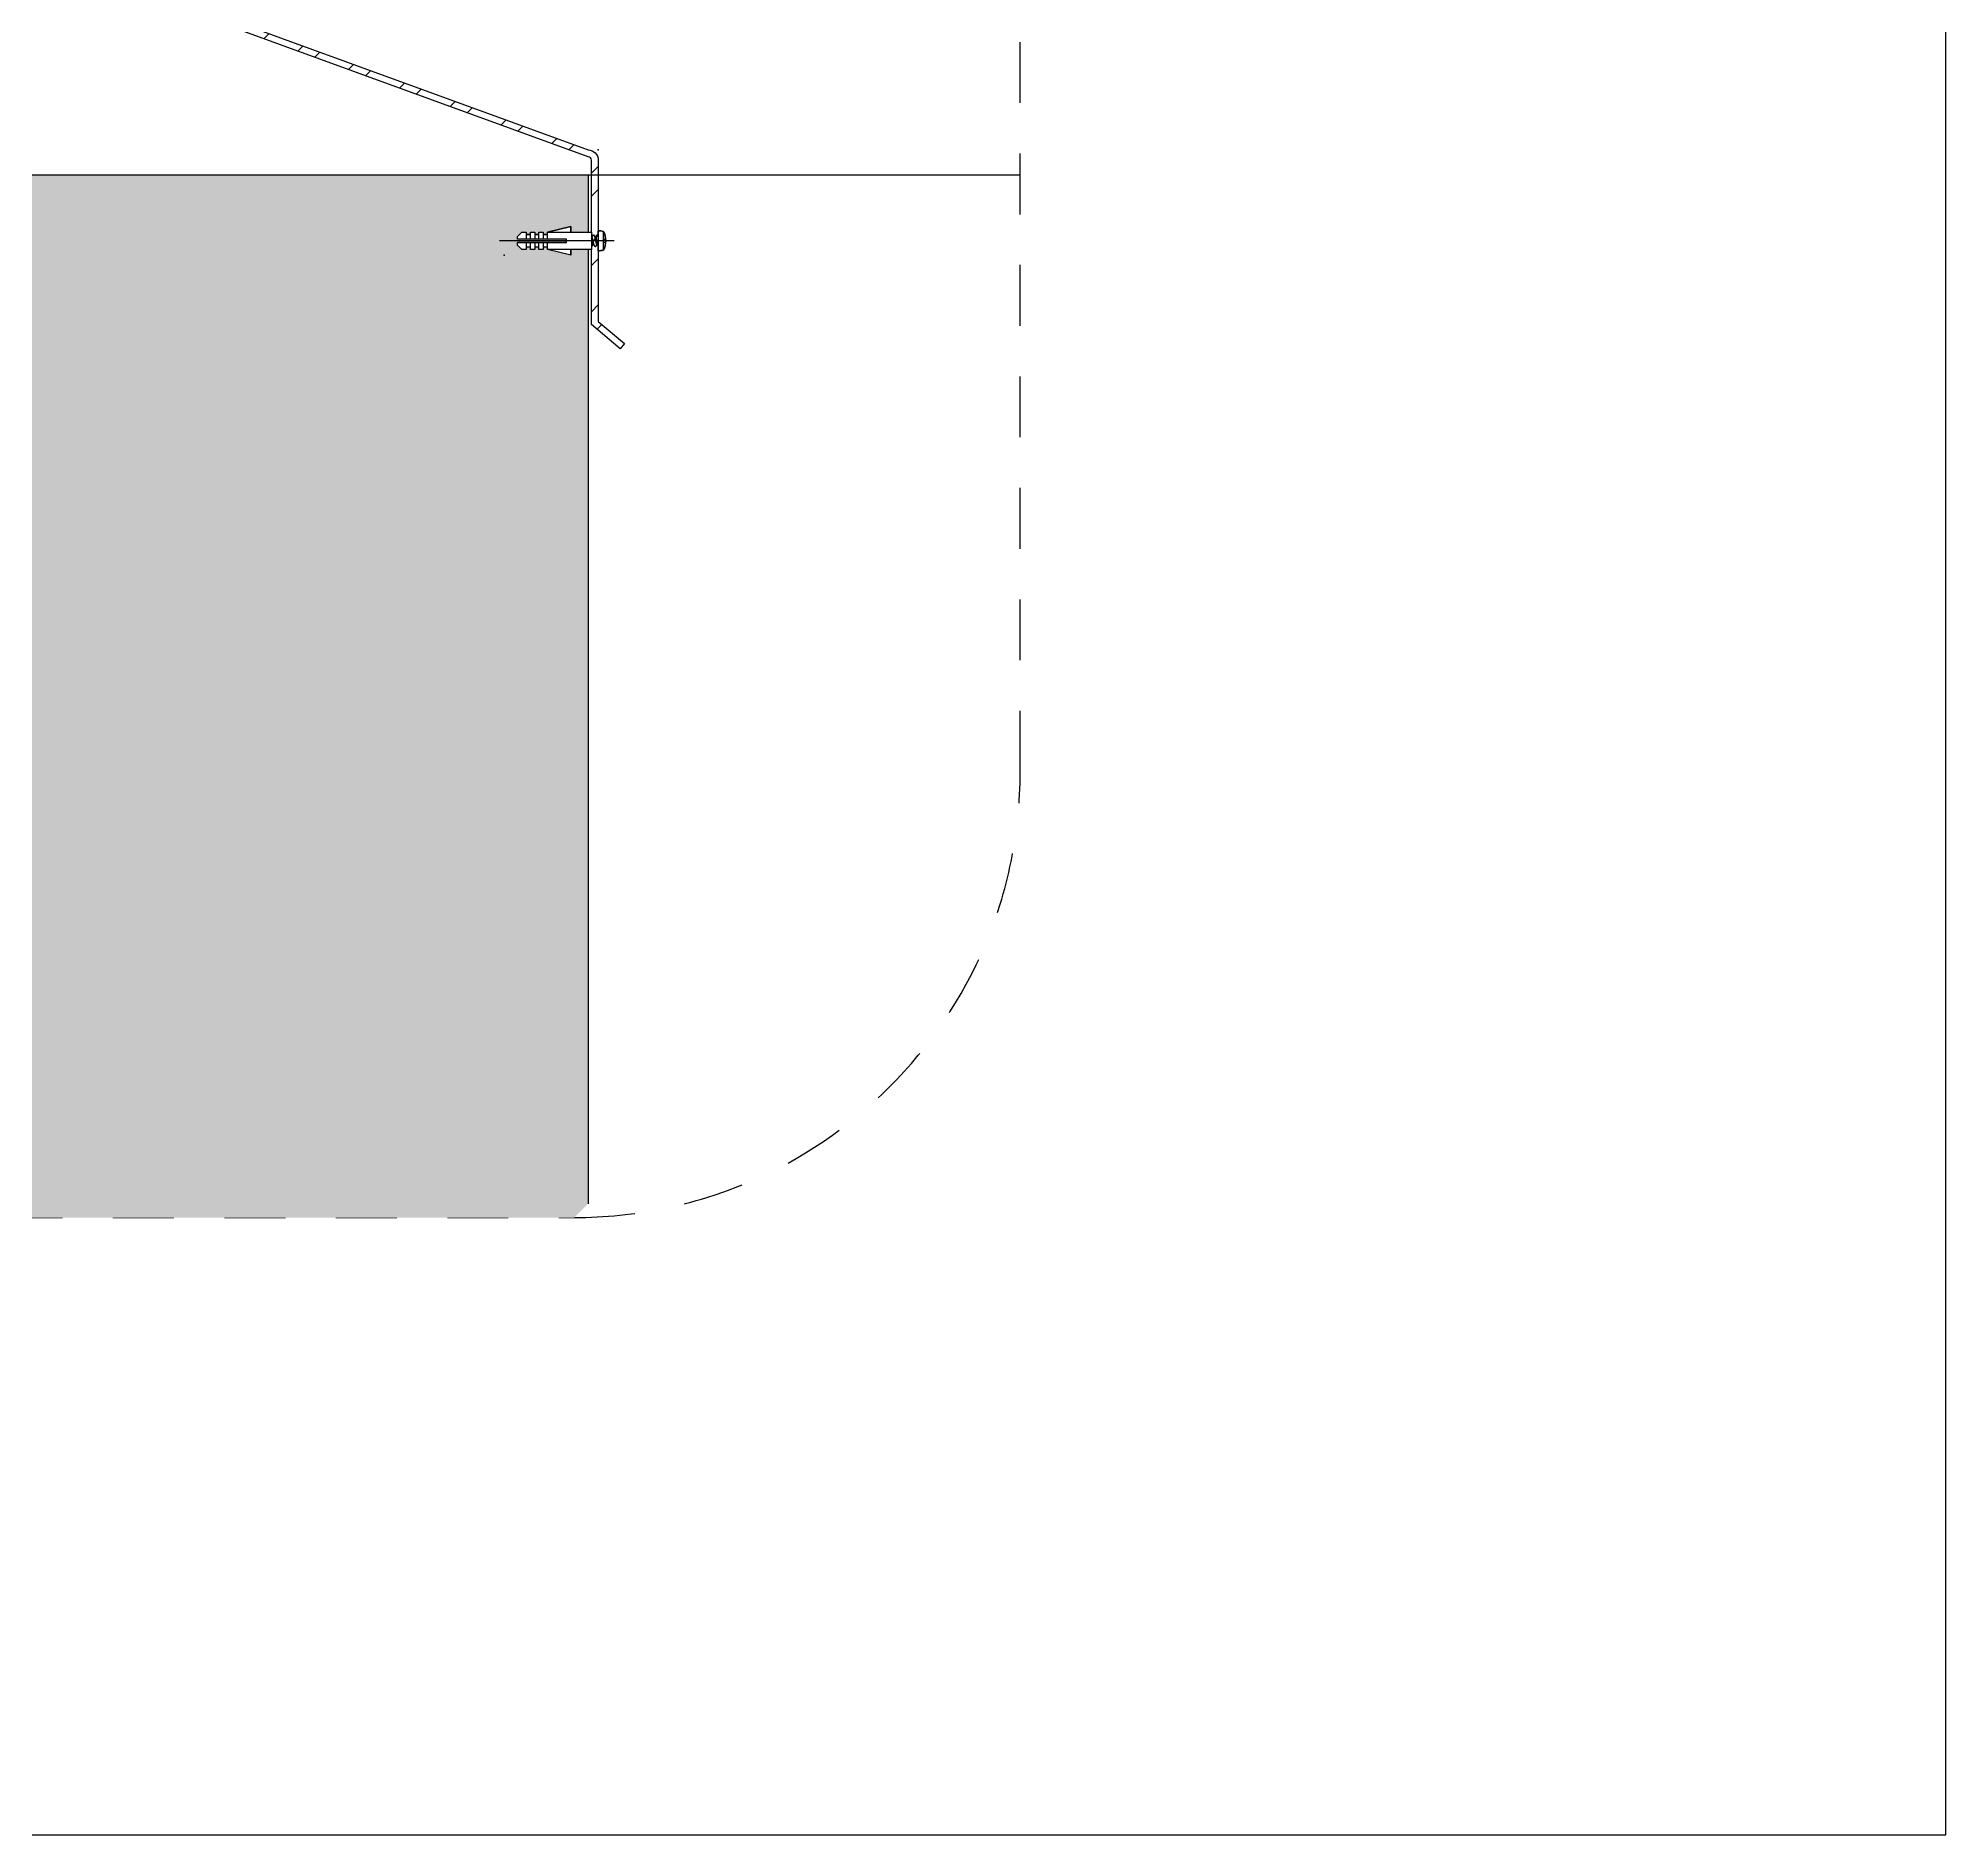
# Model space of a CAD drawing. Header units: millimetres. Extents: x -1379 to 1385823, y -4884429 to 548763.
# Drawn here: x 845896 to 846453, y -2334474 to -2333950 of the extents above; entities that cross this region are included whole.
import ezdxf
from ezdxf.xclip import XClip

# ---------------------------------------------------------------- set-up
doc = ezdxf.new("R2010")
doc.units = ezdxf.units.MM
doc.header["$XCLIPFRAME"] = 0
doc.set_wipeout_variables(frame=1)
doc.linetypes.add('TA_HL_005.00000', pattern=[32.5, 17.75, -14.75])
for name, color, linetype in [('000 - 0_SYM_DWG_GRID-BUBBLE_MAIN_COLOR_6', 7, 'Continuous'), ('000 - CONCRETE_COL_CUT_COLOR_1', 7, 'Continuous'), ('000 - CONCRETE_COL_CUT_COLOR_5', 7, 'Continuous'), ('000 - CONCRETE_COL_HATCH_', 7, 'Continuous'), ('000 - CONCRETE_COL_MAIN_COLOR_1', 7, 'Continuous'), ('000 - CONCRETE_COL_WIPEOUT_', 7, 'Continuous'), ('000 - L I N E 0.1', 7, 'Continuous'), ('010 - ASPG_ACCESSORIES_MAIN_COLOR_2', 7, 'Continuous'), ('010 - ASPG_ACCESSORIES_SUB_COLOR_2', 7, 'Continuous'), ('010 - ASPG_ACCESSORIES_SYMBOL_', 7, 'Continuous'), ('010 - ASPG_ACCESSORIES_WIPEOUT_', 7, 'Continuous'), ('010 - ASPG_FLASHING_CUT_COLOR_3', 7, 'Continuous'), ('010 - ASPG_FLASHING_CUT_COLOR_4', 7, 'Continuous'), ('010 - ASPG_FLASHING_CUT_COLOR_5', 7, 'Continuous'), ('010 - ASPG_FLASHING_HATCH_', 7, 'Continuous'), ('010 - ASPG_FLASHING_MAIN_COLOR_1', 7, 'Continuous')]:
    doc.layers.add(name, color=color, linetype=linetype)
doc.styles.add('Cetury Gothic', font='swissl.ttf')
pattern_1 = [(49.99999999999999, (500.0000000079285, -877306.8256904111), (7.28738675984016, -0.6375634215561234), [0.762, -8.382000000000001]), (355, (500.0000000079285, -877306.8256904111), (-1.409736856998774, 7.642273809561406), [0.6096, -6.7056233668]), (100.4514447, (500.6072802879621, -877306.8788205512), (5.877649883614131, 7.004710076487804), [0.6476003519999999, -7.123609783999998]), (46.18420000000001, (500.0000000079285, -877304.7936904111), (10.8431616356852, -1.681693117309086), [1.143, -12.573]), (96.63555760999992, (500.9035960079759, -877304.9338304112), (9.49616536206012, 9.897044983908861), [0.9714009256, -10.6854243264]), (351.1841511700001, (500.0000000079285, -877304.7936904111), (9.496165362599081, 9.897044983421306), [0.9143986828, -10.0583892768]), (21, (501.0160000079318, -877305.3016904112), (6.064575650765299, -4.090607927483505), [0.762, -8.382000000000001]), (326.0000000000001, (501.0160000079318, -877305.3016904112), (2.472081133905883, 7.367518644892771), [0.6096, -6.7056]), (71.45144499999999, (501.5213813119458, -877305.6425744072), (8.536656771148646, 3.27691075543621), [0.6476003520000001, -7.123597503999999]), (37.50000000000001, (500.0000000079285, -877306.8256904111), (0.1235441300236727, 3.382201554926124), [0, -6.62432, 0, -6.807200000000001, 0, -6.731000000000001]), (7.499999999999999, (500.0000000079285, -877306.8256904111), (2.67278650041223, 4.00722299272478), [0, -3.88112, 0, -6.47192, 0, -2.5654]), (327.5, (497.7343200079754, -877306.8256904111), (5.423623806674856, -0.2291497597069377), [0, -2.54, 0, -7.9248, 0, -10.5156]), (317.5, (496.7183200079721, -877306.8256904111), (5.925167255440722, 1.017059641333321), [0, -3.302, 0, -5.26288, 0, -7.4676])]

# ---------------------------------------------------------------- blocks, each defined once
blk = doc.blocks.new('010 - ASPG_ACCESSORIES - SELF_DRILLING_NO_8')
at = {"layer": '010 - ASPG_FLASHING_MAIN_COLOR_1', "color": 7}
for p, q in [((-0.993472849639307, 0.6285472118197326), (-1.678116154888063, 0.6285472118197326)), ((-0.993472849639307, -0.5642561354743698), (-0.993472849639307, 0.6285472118197326)), ((-5.291411753205466e-11, 4.500000000009079), (-0.5000000001547775, 4.500000000009079)), ((-0.5000000001547775, 4.500000000009079), (-0.500000000154774, -4.500000000005476)), ((-5.291411753205466e-11, 4.500000000009079), (-5.291056481837586e-11, -4.500000000005476)), ((1.301095248838305, 2.053405502922017), (-5.291056481837586e-11, 2.500000000056372)), ((2.612257975617307, -2.500000000052768), (1.488408905008168, 2.500000000056373)), ((3.242061487928206, 1.999999999954509), (1.959526135526016, 1.999999999954509)), ((4.612257975115266, -2.500000000052768), (3.48840890541562, 2.500000000056373)), ((5.242061487426165, 1.99999999995451), (3.959526135933467, 1.999999999954509)), ((6.61225797552272, -2.500000000052767), (5.488408904913578, 2.500000000056374)), ((7.242061487833618, 1.99999999995451), (5.959526135431426, 1.99999999995451)), ((8.61225797502068, -2.500000000052767), (7.488408905321034, 2.500000000056374)), ((9.242061488241074, 1.999999999954511), (7.959526135838882, 1.99999999995451)), ((9.771649819504116, 1.239862308536593), (9.488408904818993, 2.500000000056374)), ((11.24206148773903, 1.999999999954511), (9.959526136246335, 1.999999999954511)), ((10.90637018631784, 1.999999999954511), (17.50694965420368, 1.244208621757921)), ((18.99999999994722, 1.805666727250355e-12), (10.90637018631784, 1.999999999954511)), ((11.61913832301525, 1.918385345515389), (11.48840890522645, 2.500000000056374)), ((16.59999999964018, 1.999999999954512), (11.95952613551159, 1.999999999954511)), ((13.24206148814649, 1.999999999954512), (11.95952613574429, 1.999999999954511)), ((15.24206148764445, 1.999999999954512), (13.95952613615175, 1.999999999954512)), ((18.99999999994722, 1.805666727250355e-12), (16.59999999964018, 1.999999999954512)), ((16.59999999964018, -1.999999999950901), (18.99999999994722, 1.805666727250355e-12)), ((-1.682368139934784, -0.5642561354743698), (-0.993472849639307, -0.5642561354743698)), ((-5.291056481837586e-11, -4.500000000005476), (-0.500000000154774, -4.500000000005476)), ((-5.291056481837586e-11, -2.500000000052768), (1.7983022461902, -1.999999999950905)), ((2.14114074509946, -1.999999999950905), (1.7983022461902, -1.999999999950905)), ((4.141140744597418, -1.999999999950904), (2.858605392195226, -1.999999999950905)), ((6.141140745004872, -1.999999999950904), (4.858605391693185, -1.999999999950904)), ((8.141140744502833, -1.999999999950903), (6.858605392100639, -1.999999999950904)), ((10.14114074491029, -1.999999999950903), (8.8586053915986, -1.999999999950903)), ((10.61225797542813, -2.500000000052766), (10.09975444439742, -0.2198738494669508)), ((12.14114074531774, -1.999999999950902), (10.85860539200605, -1.999999999950903)), ((12.61225797583559, -2.500000000052766), (12.31742360535864, -1.188283070296919)), ((14.1411407448157, -1.999999999950902), (12.85860539241351, -1.999999999950902)), ((14.61225797533355, -2.500000000052765), (14.44408924803613, -1.7518180071798)), ((16.59999999964195, -1.999999999950901), (14.85860539191147, -1.999999999950902))]:
    blk.add_line(p, q, dxfattribs=at)
for points in [[(2.14114074509946, -1.999999999950905), (1.242061488430249, 2.000000000409257, 0.2227123084971428), (1.488408905008168, 2.50000000051112, -0.1687989538478069), (1.959526135526016, 1.999999999954509), (2.858605392195226, -1.999999999950905, -0.1692696917056407), (2.612257975617307, -2.500000000052768, 0.1837042771978037)], [(4.141140744597418, -1.999999999950904), (3.242061488837701, 2.000000000409257, 0.2227123084971428), (3.48840890541562, 2.50000000051112, -0.1687989538478069), (3.959526135933467, 1.999999999954509), (4.858605391693185, -1.999999999950904, -0.1692696917056407), (4.612257975115266, -2.500000000052768, 0.1837042771978037)], [(6.141140745004872, -1.999999999950904), (5.24206148833566, 2.000000000409258, 0.2227123084971428), (5.488408904913578, 2.500000000511121, -0.1687989538478069), (5.959526135431426, 1.99999999995451), (6.858605392100639, -1.999999999950904, -0.1692696917056407), (6.61225797552272, -2.500000000052767, 0.1837042771978037)], [(8.141140744502833, -1.999999999950903), (7.242061488743113, 2.000000000409258, 0.2227123084971428), (7.488408905321034, 2.500000000511121, -0.1687989538478069), (7.959526135838882, 1.99999999995451), (8.8586053915986, -1.999999999950903, -0.1692696917056407), (8.61225797502068, -2.500000000052767, 0.1837042771978037)]]:
    blk.add_lwpolyline(points, format="xyb", close=True, dxfattribs=at)
for points in [[(10.50558545147988, -0.4294157016015712), (10.85860539200605, -1.999999999950903, -0.1692696917056407), (10.61225797542813, -2.500000000052766, 0.1837042771978037), (10.14114074491029, -1.999999999950903), (9.242061488241074, 2.000000000409258, 0.2227123084971428), (9.488408904818993, 2.500000000511122, -0.1687989538478069), (9.959526136246335, 1.999999999954511), (10.04365019811575, 1.625732386380669)], [(11.25092940806598, 1.96054666251036), (11.24206148864853, 2.000000000409258, 0.2227123084971428), (11.48840890522645, 2.500000000511122, -0.1687989538478069), (11.95952613574429, 1.999999999954511), (11.98734723783839, 1.876224028535518)], [(12.70484635647089, -1.315926666932449), (12.85860539241351, -1.999999999950902, -0.1692696917056407), (12.61225797583559, -2.500000000052766, 0.1837042771978037), (12.14114074440824, -1.999999999950902), (11.92712127679701, -1.047828247533439)], [(14.81756052623989, -1.817391557589837), (14.85860539191147, -1.999999999950902, -0.1692696917056407), (14.61225797533355, -2.500000000052765, 0.1837042771978037), (14.1411407448157, -1.999999999950902)]]:
    blk.add_lwpolyline(points, format="xyb", dxfattribs=at)
blk.add_lwpolyline([(14.1411407448157, -1.999999999950902), (14.06832527666285, -1.67604427471521)], dxfattribs=at)
for centre, radius, start, end in [((7.337500000123168, 1.803002191991254e-12), 9.03749999993839, 150.1371656434679, 209.862834356768), ((10.96245435900161, 0.6892642281872972), 1.311935096478466, 92.45009524368585, 218.8284473966247), ((17.24942318986538, 13.12950691499463), 15.14343851192641, 241.1412890309687, 267.5421287188428)]:
    blk.add_arc(centre, radius, start, end, dxfattribs=at)
at = {"layer": '010 - ASPG_FLASHING_MAIN_COLOR_1', "color": 7, "insert": (12.25996705315361, 0.5007191761834768), "char_height": 1, "width": 59.68444922580753, "attachment_point": 2, "rotation": 90.00000000000001, "style": 'Cetury Gothic'}
blk.add_mtext('\\A1;{\\H0.7x;\\S3/4;\\H1.429x;" }', dxfattribs=at)
blk = doc.blocks.new('*U3547')
at = {"color": 7}
blk.add_point((-0.02746778707957387, -0.004149663064968223), dxfattribs=at)
at = {"layer": '010 - ASPG_ACCESSORIES_MAIN_COLOR_2', "color": 7}
blk.add_lwpolyline([(-0.002920019473172643, 0.001298072840672403), (-0.00268851489114804, 0.001699050538934256, -0.5773502691969857), (-0.002525037340113039, 0.001699050538934256), (-0.0022949656829396, 0.001300554739318115), (-0.0017580670578414, 0.001300554739318116), (-0.001526562475809675, 0.001701532437574439, -0.5773502691841325), (-0.001363084924776495, 0.001701532437574438), (-0.00113158034274477, 0.001300554739318116), (-0.0005935724892113386, 0.001300554739318116), (-0.0003635008320223287, 0.001699050538936455, -0.5773502691875632), (-0.0002000232809957689, 0.001699050538934367), (0, 0.001352600053545311), (0, 0.002906267573897671, -0.04987562112097237), (0.001453133786951461, 0.002760954195202284, -0.1293765408777628), (0.002179700680426114, 0, -0.1293765408775022), (0.001453133786954372, -0.002760954195197354, -0.04987562112107912), (0, -0.002906267573893344), (0, -0.001316928031645406), (-9.45312473005916e-06, -0.001300554739319892), (-0.0005560585273715439, -0.001300554739319892), (-0.0007807812938296355, -0.001689785988441252, -0.5773505841981666), (-0.0009453084510796066, -0.00169160572625759), (-0.001171081843659466, -0.001300554739319892), (-0.00171657801785171, -0.001300554739319892), (-0.001942733709159945, -0.001692267887085118, -0.5773505841975762), (-0.00210726086641698, -0.001694087624901665), (-0.002333034258988877, -0.001303036637965604), (-0.002878530433197267, -0.001303036637965604), (-0.003105736240667244, -0.001696568640287673, -0.5773502691898055), (-0.003269213791698873, -0.001696568640288603)], format="xyb", dxfattribs=at)
at = {"layer": '010 - ASPG_ACCESSORIES_SUB_COLOR_2', "color": 7}
for p, q in [((-0.003315618143563626, -0.002499999999999503), (-0.003315618143563626, 0.002500000000001279)), ((-0.002916044439912113, 0.001298072840672404), (-0.003315618143563626, 0.001298072840672404)), ((-0.002877097508346083, -0.001300554739319892), (-0.003315618143563626, 0.0006618251032968203)), ((-0.001754091979691452, 0.001300554739318116), (-0.002295843993564972, 0.001300554739318116)), ((-0.0005915849501363368, 0.001300554739318116), (-0.001133336964002751, 0.001300554739318116)), ((0, 0.002906267573894894), (0, -0.002906267573894894)), ((0.001453133786945671, 0.002760954195201393), (0.001453133786945671, -0.00276095419519784)), ((0.001453133786945671, 0.0003632834467364177), (0.001453133786945671, -0.000363283446738194)), ((0.002167923957038909, 0.0003632834467364177), (0.001453133786945671, 0.0003632834467364177)), ((-0.003269213281754446, -0.001696569523545577), (-0.003315618143563626, -0.001616193945174871)), ((-0.003105736795212977, -0.001696569600785125), (-0.002877097508346083, -0.001300554739319892)), ((-0.002333034303878989, -0.001303036637965604), (-0.002878530478076513, -0.001303036637965604)), ((-0.001171081843658328, -0.001300554739319892), (-0.001716578017855852, -0.001300554739319892)), ((-9.45312472566684e-06, -0.001300554739319892), (-0.000556058527372727, -0.001300554739319892)), ((0.001453133786945671, -0.000363283446738194), (0.002167923957038909, -0.000363283446738194))]:
    blk.add_line(p, q, dxfattribs=at)
for points in [[(-0.002107260866416993, -0.001694087624901641), (-0.002335900108690225, -0.001298072840675957), (-0.002917153623471336, 0.001303036637962052), (-0.00268851489114752, 0.001699050538935154, -0.5773502691896706), (-0.002525037340113556, 0.001699050538935154), (-0.00229639860778974, 0.001303036637962052), (-0.001715145093001524, -0.001298072840675957), (-0.001943784379875524, -0.001694087702146518, -0.5700003545817303)], [(-0.0009453084510795406, -0.001691605726257706), (-0.001173947693359878, -0.001295590942032021), (-0.001755201208140988, 0.001305518536605987), (-0.001526562475810067, 0.001701532437573761, -0.5773502691896706), (-0.001363084924776103, 0.001701532437573761), (-0.001134446192445182, 0.001305518536605987), (-0.0005531926776711771, -0.001295590942032021), (-0.0007818319645451766, -0.001691605803502583, -0.5700003545817303)]]:
    blk.add_lwpolyline(points, format="xyb", close=True, dxfattribs=at)
blk.add_lwpolyline([(0, -0.001316928031645404), (-1.088604957999451e-05, -0.001298072840675957), (-0.0005921395643611049, 0.001303036637962052), (-0.0003635008320230781, 0.001699050538935154, -0.5773502691896706), (-0.0002000232809962199, 0.001699050538935154), (0, 0.001352600053545316)], format="xyb", dxfattribs=at)
for centre, radius, start, end in [((0, -0.004432058050195309), 0.007338325624092979, 78.57881372553884, 90), ((-0.00342939573719292, 0), 0.005609096417619035, 0, 29.48712567306633), ((-0.00342939573719292, 0), 0.005609096417619136, 330.5128743269337, 0), ((-0.003187475016183328, -0.001649376736240882), 9.438380809455837e-05, 209.999999999975, 330.000000000025), ((0, 0.004432058050198862), 0.007338325624092206, 270, 281.4211862744611)]:
    blk.add_arc(centre, radius, start, end, dxfattribs=at)
at = {"color": 7}
blk.add_wipeout([(-0.0020000000000000018, 0.0025000000000012772), (-0.0020000000000000018, -0.002499999999999501), (-0.007967440600330502, -0.002499999999999501), (-0.007967440600330502, -0.00414966225231872), (-0.014796563564640097, -0.002499999999999501), (-0.014796563564640097, -0.0018749999999982947), (-0.016046563564639845, -0.001874999999998293), (-0.016046563564639845, -0.002499999999999501), (-0.0172965635646396, -0.002499999999999501), (-0.0172965635646396, -0.0018749999999982947), (-0.01854656356463935, -0.001874999999998293), (-0.01854656356463935, -0.002499999999999501), (-0.01979656356463999, -0.002499999999999501), (-0.01979656356463999, -0.0018749999999982947), (-0.021046563564639742, -0.001874999999998293), (-0.021046563564639742, -0.002499999999999501), (-0.022296563564639493, -0.002499999999999501), (-0.023546563564639238, -0.0012499999999988631), (-0.02354656356463924, -0.0004999999999988347), (-0.009268717608342358, -0.0004999999999988347), (-0.009268717608342358, 0.0005000000000006093), (-0.02354656356463924, 0.0005000000000006111), (-0.023546563564639238, 0.0012500000000006447), (-0.022296563564639493, 0.0025000000000012772), (-0.021046563564639742, 0.0025000000000012772), (-0.021046563564639742, 0.0018750000000018491), (-0.01979656356463999, 0.0018750000000018491), (-0.01979656356463999, 0.0025000000000012772), (-0.01854656356463935, 0.0025000000000012772), (-0.01854656356463935, 0.0018750000000018491), (-0.0172965635646396, 0.0018750000000018491), (-0.0172965635646396, 0.0025000000000012772), (-0.016046563564639845, 0.0025000000000012772), (-0.016046563564639845, 0.0018750000000018491), (-0.014796563564640097, 0.0018750000000018491), (-0.014796563564640097, 0.0025000000000012772), (-0.007967440600330502, 0.004149662252322274), (-0.007967440600330502, 0.0025000000000012772)], dxfattribs=at).dxf.layer = '010 - ASPG_ACCESSORIES_WIPEOUT_'
at = {"layer": '010 - ASPG_ACCESSORIES_MAIN_COLOR_2', "color": 7}
blk.add_lwpolyline([(-0.002, 0.002500000000001279), (-0.002, -0.002499999999999503), (-0.007967440600330498, -0.002499999999999503), (-0.007967440600330498, -0.00414966225231872), (-0.0147965635646401, -0.002499999999999502), (-0.0147965635646401, -0.001874999999998295), (-0.01604656356463985, -0.001874999999998294), (-0.01604656356463985, -0.002499999999999503), (-0.0172965635646396, -0.002499999999999502), (-0.0172965635646396, -0.001874999999998295), (-0.01854656356463935, -0.001874999999998294), (-0.01854656356463935, -0.002499999999999503), (-0.01979656356463999, -0.002499999999999503), (-0.01979656356463999, -0.001874999999998295), (-0.02104656356463974, -0.001874999999998294), (-0.02104656356463974, -0.002499999999999503), (-0.02229656356463949, -0.002499999999999503), (-0.02354656356463924, -0.001249999999998864), (-0.02354656356463924, -0.0004999999999988347), (-0.009268717608342357, -0.0004999999999988347), (-0.009268717608342357, 0.0005000000000006102), (-0.02354656356463924, 0.0005000000000006111), (-0.02354656356463924, 0.001250000000000642), (-0.02229656356463949, 0.002500000000001279), (-0.02104656356463974, 0.002500000000001279), (-0.02104656356463974, 0.001875000000001848), (-0.01979656356463999, 0.001875000000001848), (-0.01979656356463999, 0.002500000000001279), (-0.01854656356463935, 0.002500000000001279), (-0.01854656356463935, 0.001875000000001848), (-0.0172965635646396, 0.001875000000001848), (-0.0172965635646396, 0.002500000000001279), (-0.01604656356463985, 0.002500000000001279), (-0.01604656356463985, 0.001875000000001848), (-0.0147965635646401, 0.001875000000001849), (-0.0147965635646401, 0.002500000000001277), (-0.007967440600330498, 0.004149662252322274), (-0.007967440600330498, 0.002500000000001279), (-0.002, 0.002500000000001279)], close=True, dxfattribs=at)
at = {"layer": '010 - ASPG_ACCESSORIES_SUB_COLOR_2', "color": 7}
for p, q in [((-0.009268717608342357, 0.0005000000000006111), (-0.02354656356463924, 0.0005000000000006111)), ((-0.01979656356463999, 0.001875000000001847), (-0.02104656356463974, 0.001875000000001847)), ((-0.0172965635646396, 0.001875000000001847), (-0.01854656356463935, 0.001875000000001847)), ((-0.0147965635646401, 0.001875000000001847), (-0.01604656356463985, 0.001875000000001847)), ((-0.007967440600330498, 0.004149662252322273), (-0.0147965635646401, 0.002500000000001279)), ((-0.0147965635646401, 0.002500000000001279), (-0.002, 0.002500000000001279)), ((-0.0147965635646401, 0.0005000000000006111), (-0.0147965635646401, 0.002500000000001279)), ((-0.009268717608342357, -0.0004999999999988347), (-0.009268717608342357, 0.0005000000000006111)), ((-0.007967440600330498, 0.002500000000001279), (-0.007967440600330498, 0.004149662252322273)), ((-0.01979656356463999, -0.001874999999998295), (-0.02104656356463974, -0.001874999999998295)), ((-0.0172965635646396, -0.001874999999998295), (-0.01854656356463935, -0.001874999999998295)), ((-0.0147965635646401, -0.001874999999998295), (-0.01604656356463985, -0.001874999999998295)), ((-0.0147965635646401, -0.002499999999999503), (-0.0147965635646401, -0.0004999999999988347)), ((-0.002, -0.002499999999999503), (-0.0147965635646401, -0.002499999999999503)), ((-0.007967440600330498, -0.00414966225231872), (-0.0147965635646401, -0.002499999999999503)), ((-0.007967440600330498, -0.00414966225231872), (-0.007967440600330498, -0.002499999999999503))]:
    blk.add_line(p, q, dxfattribs=at)
for points in [[(-0.02354656356463924, 0.0005000000000006111), (-0.02354656356463924, 0.001250000000000639), (-0.02229656356463949, 0.002500000000001279), (-0.02104656356463974, 0.002500000000001279), (-0.02104656356463974, 0.0005000000000006111)], [(-0.01979656356463999, 0.0005000000000006111), (-0.01979656356463999, 0.002500000000001279), (-0.01854656356463935, 0.002500000000001279), (-0.01854656356463935, 0.0005000000000006111)], [(-0.0172965635646396, 0.0005000000000006111), (-0.0172965635646396, 0.002500000000001279), (-0.01604656356463985, 0.002500000000001279), (-0.01604656356463985, 0.0005000000000006111)], [(-0.009268717608342357, -0.0004999999999988347), (-0.02354656356463924, -0.0004999999999988347)], [(-0.02104656356463974, -0.0004999999999988347), (-0.02104656356463974, -0.002499999999999503), (-0.02229656356463949, -0.002499999999999503), (-0.02354656356463924, -0.001249999999998863), (-0.02354656356463924, -0.0004999999999988347)], [(-0.01854656356463935, -0.0004999999999988347), (-0.01854656356463935, -0.002499999999999503), (-0.01979656356463999, -0.002499999999999503), (-0.01979656356463999, -0.0004999999999988347)], [(-0.01604656356463985, -0.0004999999999988347), (-0.01604656356463985, -0.002499999999999503), (-0.0172965635646396, -0.002499999999999503), (-0.0172965635646396, -0.0004999999999988347)]]:
    blk.add_lwpolyline(points, dxfattribs=at)
at = {"layer": '010 - ASPG_ACCESSORIES_SYMBOL_', "color": 7}
blk.add_line((0.004593513610583244, 8.881784197001252e-16), (-0.0287834052231375, 8.881784197001252e-16), dxfattribs=at)
blk = doc.blocks.new('*U3550')
at = {"layer": '010 - ASPG_FLASHING_HATCH_'}
h = blk.add_hatch(dxfattribs=at)
h.set_pattern_fill('ANSI32', scale=0.03)
h.set_pattern_definition([(45, (-25.99982244140665, 2.864908310584724e-11), (-1.01027881362028, 1.01027881362028), []), (45, (-25.32630294140665, 2.864908310584724e-11), (-1.01027881362028, 1.01027881362028), [])])
h.paths.add_polyline_path([(28.00017755863881, -3.497007128316909e-10), (26.00017755863881, -3.497007128316909e-10), (26.00017755863881, 37.99999999965075), (-91.29982244130224, 37.99999999965075), (-91.29982244130224, -3.492459654808044e-10), (-93.29982244130224, -3.492459654808044e-10), (-93.29982244130224, 39.99999999965075), (28.00017755863881, 39.99999999965075)])
h = blk.add_hatch(dxfattribs=at)
h.set_pattern_fill('ANSI32', scale=0.03)
h.set_pattern_definition([(45, (-25.9998224413044, -139.9999999999714), (-10.1027881362028, 10.1027881362028), []), (45, (-19.2646274413044, -139.9999999999714), (-10.1027881362028, 10.1027881362028), [])])
edge = h.paths.add_edge_path()
edge.add_line((277.0001775600925, -400.0000000004954), (284.658220957557, -406.4307364530763))
edge.add_line((284.658220957557, -406.4307364530763), (283.3720736670408, -407.9623451325692))
edge.add_line((283.3720736670408, -407.9623451325692), (275.0001775600925, -400.9321607006036))
edge.add_line((275.0001775600925, -400.9321607006036), (275.0001775600925, -353.0000000004925))
edge.add_arc((274.0001775600925, -353.0000000004925), 1, 0, 89.99999999994138)
edge.add_line((274.0001775600936, -352.0000000004925), (27.00017755832968, -262.0000000003492))
edge.add_arc((27.00017755833469, -259.0000000003496), 2.999999999999602, 179.9999999999349, 269.99999999990445, ccw=False)
edge.add_line((24.00017755833515, -259.0000000003462), (24.00017755863881, 37.99999999965246))
edge.add_line((24.00017755863881, 37.99999999965243), (26.00017755863881, 37.99999999965075))
edge.add_line((26.00017755863881, 37.99999999965075), (26.00017755833515, -259.0000000003479))
edge.add_arc((27.00017755833473, -259.0000000003492), 0.9999999999995808, 179.9999999999251, 269.9999999999198)
edge.add_line((27.00017755833333, -260.0000000003487), (274.0001775600955, -350.0000000004925))
edge.add_arc((274.0001775600925, -353.0000000004925), 3, 0, 89.99999999994361, ccw=False)
edge.add_line((277.0001775600925, -353.0000000004925), (277.0001775600925, -400.0000000004954))
h = blk.add_hatch(dxfattribs=at)
h.set_pattern_fill('ANSI32', scale=0.05)
h.set_pattern_definition([(45, (-25.99982244140665, 2.864908310584724e-11), (-16.83798022700467, 16.83798022700467), []), (45, (-14.77449744140665, 2.864908310584724e-11), (-16.83798022700467, 16.83798022700467), [])])
edge = h.paths.add_edge_path()
edge.add_line((3, -10), (3, 0))
edge.add_arc((1.000000000003824, 3.824385252926277e-12), 1.999999999996176, 359.9999999998904, 450.0000000001096)
edge.add_line((1, 2), (-88.29982244130224, 1.999999999650754))
edge.add_arc((-88.29982244130417, 2.99999999964882), 0.9999999999980664, 179.9999999998892, 270.00000000011073, ccw=False)
edge.add_line((-89.29982244130224, 2.999999999650754), (-89.29982244130224, 20))
edge.add_line((-89.29982244130224, 20), (-91.29982244130224, 20))
edge.add_line((-91.29982244130224, 20), (-91.29982244130224, 1.999999999650754))
edge.add_arc((-89.29982244130606, 1.999999999646929), 1.999999999996177, 179.9999999998904, 270.0000000001095)
edge.add_line((-89.29982244130224, -3.492459654808044e-10), (0, 0))
edge.add_arc((1.955657857877213e-12, -0.9999999999980443), 0.9999999999980443, -1.1198153515579179e-10, 90.00000000011198, ccw=False)
edge.add_line((1, -1), (1, -10))
edge.add_line((1, -10), (3, -10))
at = {"color": 7}
for p in [(277.0001775600995, -350.0000000002059), (74.00017755804583, -357.0000000003492)]:
    blk.add_point(p, dxfattribs=at)
at = {"layer": '010 - ASPG_FLASHING_CUT_COLOR_3', "color": 7}
blk.add_lwpolyline([(28.00017755863881, -3.497007128316909e-10), (26.00017755863881, -3.497007128316909e-10), (26.00017755863881, 37.99999999965075), (-91.29982244130224, 37.99999999965075), (-91.29982244130224, -3.492459654808044e-10), (-93.29982244130224, -3.492459654808044e-10), (-93.29982244130224, 39.99999999965075), (28.00017755863881, 39.99999999965075)], close=True, dxfattribs=at)
at = {"layer": '010 - ASPG_FLASHING_CUT_COLOR_4', "color": 7}
blk.add_lwpolyline([(3, -10), (3, 0, 0.4142135623742152), (1, 2), (-88.29982244130224, 1.999999999650754, -0.4142135623742277), (-89.29982244130224, 2.999999999650754), (-89.29982244130224, 20), (-91.29982244130224, 20), (-91.29982244130224, 1.999999999650754, 0.4142135623742155), (-89.29982244130224, -3.492459654808044e-10), (0, 0, -0.4142135623742407), (1, -1), (1, -10)], format="xyb", close=True, dxfattribs=at)
at = {"layer": '010 - ASPG_FLASHING_CUT_COLOR_5', "color": 7}
blk.add_lwpolyline([(277.0001775600925, -400.0000000004954), (284.658220957557, -406.4307364530763), (283.3720736670408, -407.9623451325692), (275.0001775600925, -400.9321607006036), (275.0001775600925, -353.0000000004925, 0.4142135623728118), (274.0001775600936, -352.0000000004925), (27.00017755832969, -262.0000000003492, -0.4142135623729452), (24.00017755833515, -259.0000000003462), (24.00017755863881, 37.99999999965243), (26.00017755863881, 37.99999999965075), (26.00017755833515, -259.0000000003479, 0.4142135623730578), (27.00017755833333, -260.0000000003487), (274.0001775600955, -350.0000000004925, -0.4142135623728112), (277.0001775600925, -353.0000000004925)], format="xyb", close=True, dxfattribs=at)
at = {"color": 7, "rotation": 180}
blk.add_blockref('010 - ASPG_ACCESSORIES - SELF_DRILLING_NO_8', (28.00017755863881, 19.99999999965053), dxfattribs=at)
at = {"layer": '000 - L I N E 0.1', "color": 7, "xscale": 1000, "yscale": 1000, "zscale": 1000}
blk.add_blockref('*U3547', (277.0001775600925, -376.500000000494), dxfattribs=at)
blk = doc.blocks.new('*U3552')
at = {"color": 7}
blk.add_wipeout([(-7.713651939411648e-10, -799.9999999975767), (-9.853238225332461e-10, -799.9999999973963), (-5.875904207641724e-10, -799.9999999974477), (-6.623963599849958e-10, -799.9999999975033), (-8.826646080706269e-10, -799.9999999977986), (-9.314362614532001e-10, -799.9999999974289), (-9.092104846786242e-10, -799.9999999973946), (-8.972733667178545e-10, -799.9999999973859), (-4.939693099004216e-10, -799.999999997425), (-8.277538654510863e-10, -799.9999999976599), (-8.69874838826945e-10, -799.9999999977439), (-9.221707841788884e-10, -799.9999999973369), (-7.539711077697575e-10, -799.9999999975745), (-5.814513315272052e-10, -799.9999999973393), (-6.363620741467457e-10, -799.9999999977456), (-6.817799658165313e-10, -799.9999999976717), (-9.9544195109047e-10, -799.9999999974149), (-6.064055924070999e-10, -799.9999999973826), (-5.906599653826561e-10, -799.9999999973912), (-5.789502210973296e-10, -799.9999999974057), (-6.233449312276207e-10, -799.9999999977942), (-8.69874838826945e-10, -799.9999999974796), (-9.426912583876401e-10, -799.999999997439), (-5.386482371250167e-10, -799.9999999973859), (-7.652261047041975e-10, -799.9999999975573), (-5.386482371250167e-10, -799.9999999977299), (-9.221707841788884e-10, -799.9999999976701), (-8.484448699164204e-10, -799.9999999976275), (-6.233449312276207e-10, -799.9999999973093), (-5.814513315272052e-10, -799.9999999977018), (-5.981632966722827e-10, -799.9999999977172), (-6.207869773788843e-10, -799.9999999977423), (249.9999999988819, -799.9999999976974), (249.99999999919032, -200.00000000013938), (1000.0000000002802, -200.00000000008185), (1000.0000000003403, -2.3737811716273427e-10), (-1.0800249583553523e-11, -7.048583938740194e-12), (-1.027387952490244e-09, -799.9999999978085), (-9.672476153355092e-10, -799.9999999974272), (-9.163159120362252e-10, -799.9999999974976), (-1.0555822882452048e-09, -799.9999999977454), (-9.721929927763995e-10, -799.999999997801), (-9.828227121033706e-10, -799.999999997787), (-1.0018084140028805e-09, -799.9999999977701), (-9.407017387275118e-10, -799.9999999978662), (-6.943992048036307e-10, -799.9999999977174), (-6.166374078020453e-10, -799.9999999977789), (-9.991936167352833e-10, -799.9999999978334)], dxfattribs=at).dxf.layer = '000 - CONCRETE_COL_WIPEOUT_'
at = {"layer": '000 - CONCRETE_COL_HATCH_'}
h = blk.add_hatch(dxfattribs=at)
h.set_pattern_fill('AR-CONC', scale=0.04)
h.set_pattern_definition([(49.99999999999999, (2499.999999966253, -885306.8256904983), (7.28738675984016, -0.6375634215561234), [0.762, -8.382000000000001]), (355, (2499.999999966253, -885306.8256904983), (-1.409736856998774, 7.642273809561406), [0.6096, -6.7056233668]), (100.4514447, (2500.607280246286, -885306.8788206383), (5.877649883614131, 7.004710076487804), [0.6476003519999999, -7.123609783999998]), (46.18420000000001, (2499.999999966253, -885304.7936904983), (10.8431616356852, -1.681693117309086), [1.143, -12.573]), (96.63555760999992, (2500.9035959663, -885304.9338304983), (9.49616536206012, 9.897044983908861), [0.9714009256, -10.6854243264]), (351.1841511700001, (2499.999999966253, -885304.7936904983), (9.496165362599081, 9.897044983421306), [0.9143986828, -10.0583892768]), (21, (2501.015999966256, -885305.3016904983), (6.064575650765299, -4.090607927483505), [0.762, -8.382000000000001]), (326.0000000000001, (2501.015999966256, -885305.3016904983), (2.472081133905883, 7.367518644892771), [0.6096, -6.7056]), (71.45144499999999, (2501.52138127027, -885305.6425744944), (8.536656771148646, 3.27691075543621), [0.6476003520000001, -7.123597503999999]), (37.50000000000001, (2499.999999966253, -885306.8256904983), (0.1235441300236727, 3.382201554926124), [0, -6.62432, 0, -6.807200000000001, 0, -6.731000000000001]), (7.499999999999999, (2499.999999966253, -885306.8256904983), (2.67278650041223, 4.00722299272478), [0, -3.88112, 0, -6.47192, 0, -2.5654]), (327.5, (2497.7343199663, -885306.8256904983), (5.423623806674856, -0.2291497597069377), [0, -2.54, 0, -7.9248, 0, -10.5156]), (317.5, (2496.718319966296, -885306.8256904983), (5.925167255440722, 1.017059641333321), [0, -3.302, 0, -5.26288, 0, -7.4676])])
h.paths.add_polyline_path([(-1.667805984044525e-10, 1.091393642127514e-11), (1000, 0), (1000, -200.0000000002328), (249.9999999989523, -200.0000000002328), (249.9999999989523, -799.9999999975553), (-9.313225746154785e-10, -799.9999999975553)])
at = {"layer": '000 - CONCRETE_COL_CUT_COLOR_1', "color": 7, "lineweight": -2}
blk.add_lwpolyline([(-1.667805984044525e-10, 1.091393642127514e-11), (1000, 0), (1000, -200.0000000002328), (249.9999999989523, -200.0000000002328), (249.9999999989523, -799.9999999975553), (-9.313225746154785e-10, -799.9999999975557), (-9.313225746154785e-10, -799.9999999975553), (-9.313225746154785e-10, -799.9999999975553), (-9.313225746154785e-10, -799.9999999975553), (-9.313225746154785e-10, -799.9999999975553), (-9.313225746154785e-10, -799.9999999975553), (-9.313225746154785e-10, -799.9999999975553), (-9.313225746154785e-10, -799.9999999975553), (-9.313225746154785e-10, -799.9999999975553), (-9.313225746154785e-10, -799.9999999975553), (-9.313225746154785e-10, -799.9999999975553), (-9.313225746154785e-10, -799.9999999975553), (-9.313225746154785e-10, -799.9999999975553), (-9.313225746154785e-10, -799.9999999975553), (-9.313225746154785e-10, -799.9999999975553), (-9.313225746154785e-10, -799.9999999975553), (-9.313225746154785e-10, -799.9999999975553), (-9.313225746154785e-10, -799.9999999975553), (-9.313225746154785e-10, -799.9999999975553), (-9.313225746154785e-10, -799.9999999975553), (-9.313225746154785e-10, -799.9999999975553), (-9.313225746154785e-10, -799.9999999975553), (-9.313225746154785e-10, -799.9999999975553), (-9.313225746154785e-10, -799.9999999975553), (-9.313225746154785e-10, -799.9999999975553), (-9.313225746154785e-10, -799.9999999975553), (-9.313225746154785e-10, -799.9999999975553), (-9.313225746154785e-10, -799.9999999975553), (-9.313225746154785e-10, -799.9999999975553), (-9.313225746154785e-10, -799.9999999975553), (-9.313225746154785e-10, -799.9999999975553), (-9.313225746154785e-10, -799.9999999975553), (-9.313225746154785e-10, -799.9999999975553), (-9.313225746154785e-10, -799.9999999975553), (-9.313225746154785e-10, -799.9999999975553), (-9.313225746154785e-10, -799.9999999975553), (-9.313225746154785e-10, -799.9999999975553), (-9.313225746154785e-10, -799.9999999975553), (-9.313225746154785e-10, -799.9999999975548), (-9.313225746154785e-10, -799.9999999975553), (-9.313225746154785e-10, -799.9999999975553), (-9.313225746154785e-10, -799.9999999975554), (-9.313225746154785e-10, -799.9999999975553)], close=True, dxfattribs=at)
blk = doc.blocks.new('*U3553')
at = {"color": 7}
blk.add_wipeout([(1.703028829069808e-10, -599.9999999966362), (-5.911715561524034e-11, -599.9999999964627), (3.4162894735345617e-10, -599.9999999965194), (2.751789907051716e-10, -599.9999999965657), (5.4285465012071654e-11, -599.999999996862), (2.5011104298755527e-12, -599.9999999964944), (2.5863755581667647e-11, -599.9999999964568), (3.871036824421026e-11, -599.9999999964309), (4.3581849240581505e-10, -599.9999999964843), (1.0874146028072573e-10, -599.9999999967215), (6.616573955398053e-11, -599.9999999967957), (8.185452315956354e-12, -599.9999999963957), (1.7843149180407636e-10, -599.9999999966441), (3.508944246277679e-10, -599.9999999964102), (2.985984792758245e-10, -599.9999999968144), (2.582396518846508e-10, -599.9999999967395), (-6.88373802404385e-11, -599.9999999964843), (3.2605385058559477e-10, -599.9999999964447), (3.395825842744671e-10, -599.9999999964533), (3.508944246277679e-10, -599.9999999964755), (3.041122909053229e-10, -599.9999999968586), (6.298250809777528e-11, -599.9999999965489), (-1.0857093002414331e-11, -599.9999999965044), (3.9472070056945086e-10, -599.9999999964508), (1.666649040998891e-10, -599.9999999966219), (3.9472070056945086e-10, -599.9999999967957), (6.59383658785373e-12, -599.9999999967323), (8.22524270915892e-11, -599.9999999966952), (3.0735236578038894e-10, -599.9999999963695), (3.4572167351143435e-10, -599.9999999967649), (3.3577407521079294e-10, -599.9999999967861), (3.0831870390102267e-10, -599.9999999968022), (-7.031530913081951e-11, -599.9999999967604), (2.3135271476348862e-10, -599.9999999965324), (250.00000000028234, -599.9999999964642), (250.00000000033975, -2.377191776758991e-10), (-1.0800249583553523e-12, -1.0459189070388675e-11), (-9.498535291641019e-11, -599.9999999968712), (-3.5697667044587433e-11, -599.9999999964945), (1.972466634470038e-11, -599.9999999965665), (-1.2215650713187642e-10, -599.9999999968138), (-4.189359970041551e-11, -599.9999999968691), (-5.189804141991772e-11, -599.9999999968547), (-6.218670023372397e-11, -599.9999999968379), (-3.126388037344441e-12, -599.99999999693), (2.3288748707273044e-10, -599.999999996782), (3.100808498857077e-10, -599.9999999968438), (-7.08837433194276e-11, -599.9999999969044)], dxfattribs=at).dxf.layer = '000 - CONCRETE_COL_WIPEOUT_'
at = {"layer": '000 - CONCRETE_COL_HATCH_'}
h = blk.add_hatch(dxfattribs=at)
h.set_pattern_fill('AR-CONC', scale=0.04)
h.set_pattern_definition([(49.99999999999999, (500.0000000074629, -877306.8256904501), (7.28738675984016, -0.6375634215561234), [0.762, -8.382000000000001]), (355, (500.0000000074629, -877306.8256904501), (-1.409736856998774, 7.642273809561406), [0.6096, -6.7056233668]), (100.4514447, (500.6072802874965, -877306.8788205901), (5.877649883614131, 7.004710076487804), [0.6476003519999999, -7.123609783999998]), (46.18420000000001, (500.0000000074629, -877304.7936904501), (10.8431616356852, -1.681693117309086), [1.143, -12.573]), (96.63555760999992, (500.9035960075103, -877304.93383045), (9.49616536206012, 9.897044983908861), [0.9714009256, -10.6854243264]), (351.1841511700001, (500.0000000074629, -877304.7936904501), (9.496165362599081, 9.897044983421306), [0.9143986828, -10.0583892768]), (21, (501.0160000074661, -877305.30169045), (6.064575650765299, -4.090607927483505), [0.762, -8.382000000000001]), (326.0000000000001, (501.0160000074661, -877305.30169045), (2.472081133905883, 7.367518644892771), [0.6096, -6.7056]), (71.45144499999999, (501.5213813114801, -877305.6425744462), (8.536656771148646, 3.27691075543621), [0.6476003520000001, -7.123597503999999]), (37.50000000000001, (500.0000000074629, -877306.8256904501), (0.1235441300236727, 3.382201554926124), [0, -6.62432, 0, -6.807200000000001, 0, -6.731000000000001]), (7.499999999999999, (500.0000000074629, -877306.8256904501), (2.67278650041223, 4.00722299272478), [0, -3.88112, 0, -6.47192, 0, -2.5654]), (327.5, (497.7343200075097, -877306.8256904501), (5.423623806674856, -0.2291497597069377), [0, -2.54, 0, -7.9248, 0, -10.5156]), (317.5, (496.7183200075065, -877306.8256904501), (5.925167255440722, 1.017059641333321), [0, -3.302, 0, -5.26288, 0, -7.4676])])
h.paths.add_polyline_path([(-1.667805984044525e-10, 1.091393642127514e-11), (250, 0), (250, -599.9999999966238), (0, -599.999999996624)])
at = {"layer": '000 - CONCRETE_COL_CUT_COLOR_1', "color": 7, "lineweight": -2}
blk.add_lwpolyline([(-1.667805984044525e-10, 1.091393642127514e-11), (250, 0), (250, -599.9999999966238), (0, -599.999999996624), (0, -599.999999996624), (0, -599.9999999966244), (0, -599.999999996624), (0, -599.999999996624), (0, -599.999999996624), (0, -599.999999996624), (0, -599.999999996624), (0, -599.999999996624), (0, -599.999999996624), (0, -599.999999996624), (0, -599.999999996624), (0, -599.999999996624), (0, -599.999999996624), (0, -599.999999996624), (0, -599.999999996624), (0, -599.999999996624), (0, -599.999999996624), (0, -599.999999996624), (0, -599.999999996624), (0, -599.999999996624), (0, -599.999999996624), (0, -599.999999996624), (0, -599.999999996624), (0, -599.999999996624), (0, -599.999999996624), (0, -599.999999996624), (0, -599.999999996624), (0, -599.999999996624), (0, -599.999999996624), (0, -599.999999996624), (0, -599.999999996624), (0, -599.999999996624), (0, -599.999999996624), (0, -599.999999996624), (0, -599.999999996624), (0, -599.999999996624), (0, -599.999999996624), (0, -599.999999996624), (0, -599.999999996624), (0, -599.9999999966235), (0, -599.999999996624), (0, -599.999999996624), (0, -599.9999999966241), (0, -599.999999996624)], close=True, dxfattribs=at)
blk = doc.blocks.new('*U3554')
at = {"color": 7}
blk.add_wipeout([(1.7314505385002121e-10, -599.9999999957745), (-4.638422979041934e-11, -599.9999999955972), (3.481090971035883e-10, -599.9999999956605), (2.8069280233467e-10, -599.9999999957033), (4.951061782776378e-11, -599.9999999960098), (6.934897101018578e-12, -599.9999999956349), (2.4101609596982598e-11, -599.9999999956096), (4.160938260611147e-11, -599.9999999955802), (4.417302079673391e-10, -599.9999999956232), (1.1522161003085785e-10, -599.9999999958612), (7.310063665499911e-11, -599.999999995932), (1.3073986337985843e-11, -599.9999999955378), (1.82978965312941e-10, -599.9999999957745), (3.552713678800501e-10, -599.9999999955448), (3.035438567167148e-10, -599.9999999959491), (2.5579538487363607e-10, -599.9999999958713), (-6.38351593806874e-11, -599.999999995611), (3.2935076887952164e-10, -599.9999999955771), (3.466311682132073e-10, -599.999999995596), (3.552713678800501e-10, -599.9999999956076), (3.086597644141875e-10, -599.9999999959945), (6.696154741803184e-11, -599.9999999956808), (-5.8548721426632255e-12, -599.9999999956434), (3.9818814911996014e-10, -599.9999999955858), (1.6581225281697698e-10, -599.9999999957599), (3.9818814911996014e-10, -599.999999995932), (1.2050804798491299e-11, -599.9999999958713), (8.208189683500677e-11, -599.9999999958343), (3.086597644141875e-10, -599.9999999955076), (3.4913227864308283e-10, -599.9999999959007), (3.43163719662698e-10, -599.9999999959189), (3.1383251553052105e-10, -599.9999999959491), (-6.440359356929548e-11, -599.9999999958957), (2.367528395552654e-10, -599.9999999956622), (250.00000000075465, -599.9999999956076), (250.00000000034876, -2.490878614480607e-10), (2.2737367544323206e-12, -1.4665602066088468e-11), (-9.310952009400353e-11, -599.9999999960121), (-2.921751729445532e-11, -599.9999999956347), (2.7682744985213503e-11, -599.9999999957097), (-1.1567635738174431e-10, -599.9999999959557), (-3.5413449950283393e-11, -599.9999999960153), (-4.638422979041934e-11, -599.9999999959881), (-5.263700586510822e-11, -599.9999999959751), (5.4001247917767614e-12, -599.9999999960648), (2.42494024860207e-10, -599.9999999959139), (3.207105692126788e-10, -599.9999999959821), (-5.5706550483591855e-11, -599.9999999960364)], dxfattribs=at).dxf.layer = '000 - CONCRETE_COL_WIPEOUT_'
at = {"layer": '000 - CONCRETE_COL_HATCH_'}
h = blk.add_hatch(dxfattribs=at)
h.set_pattern_fill('AR-CONC', scale=0.04)
h.set_pattern_definition(pattern_1)
h.paths.add_polyline_path([(-1.667805984044525e-10, 1.091393642127514e-11), (250, 0), (250.0000000004657, -599.9999999957507), (0, -599.9999999957508)])
at = {"layer": '000 - CONCRETE_COL_CUT_COLOR_1', "color": 7, "lineweight": -2}
blk.add_lwpolyline([(-1.667805984044525e-10, 1.091393642127514e-11), (250, 0), (250.0000000004657, -599.9999999957507), (0, -599.9999999957508), (0, -599.9999999957508), (0, -599.9999999957513), (0, -599.9999999957508), (0, -599.9999999957508), (0, -599.9999999957508), (0, -599.9999999957508), (0, -599.9999999957508), (0, -599.9999999957508), (0, -599.9999999957508), (0, -599.9999999957508), (0, -599.9999999957508), (0, -599.9999999957508), (0, -599.9999999957508), (0, -599.9999999957508), (0, -599.9999999957508), (0, -599.9999999957508), (0, -599.9999999957508), (0, -599.9999999957508), (0, -599.9999999957508), (0, -599.9999999957508), (0, -599.9999999957508), (0, -599.9999999957508), (0, -599.9999999957508), (0, -599.9999999957508), (0, -599.9999999957508), (0, -599.9999999957508), (0, -599.9999999957508), (0, -599.9999999957508), (0, -599.9999999957508), (0, -599.9999999957508), (0, -599.9999999957508), (0, -599.9999999957508), (0, -599.9999999957508), (0, -599.9999999957508), (0, -599.9999999957508), (0, -599.9999999957508), (0, -599.9999999957508), (0, -599.9999999957508), (0, -599.9999999957508), (0, -599.9999999957504), (0, -599.9999999957508), (0, -599.9999999957508), (0, -599.999999995751), (0, -599.9999999957508)], close=True, dxfattribs=at)
blk = doc.blocks.new('*U3555')
at = {"color": 7}
blk.add_wipeout([(1.7314505385002121e-10, -599.9999999957745), (-4.638422979041934e-11, -599.9999999955972), (3.481090971035883e-10, -599.9999999956605), (2.8069280233467e-10, -599.9999999957033), (4.951061782776378e-11, -599.9999999960098), (6.934897101018578e-12, -599.9999999956349), (2.4101609596982598e-11, -599.9999999956096), (4.160938260611147e-11, -599.9999999955802), (4.417302079673391e-10, -599.9999999956232), (1.1522161003085785e-10, -599.9999999958612), (7.310063665499911e-11, -599.999999995932), (1.3073986337985843e-11, -599.9999999955378), (1.82978965312941e-10, -599.9999999957745), (3.552713678800501e-10, -599.9999999955448), (3.035438567167148e-10, -599.9999999959491), (2.5579538487363607e-10, -599.9999999958713), (-6.38351593806874e-11, -599.999999995611), (3.2935076887952164e-10, -599.9999999955771), (3.466311682132073e-10, -599.999999995596), (3.552713678800501e-10, -599.9999999956076), (3.086597644141875e-10, -599.9999999959945), (6.696154741803184e-11, -599.9999999956808), (-5.8548721426632255e-12, -599.9999999956434), (3.9818814911996014e-10, -599.9999999955858), (1.6581225281697698e-10, -599.9999999957599), (3.9818814911996014e-10, -599.999999995932), (1.2050804798491299e-11, -599.9999999958713), (8.208189683500677e-11, -599.9999999958343), (3.086597644141875e-10, -599.9999999955076), (3.4913227864308283e-10, -599.9999999959007), (3.43163719662698e-10, -599.9999999959189), (3.1383251553052105e-10, -599.9999999959491), (-6.440359356929548e-11, -599.9999999958957), (2.367528395552654e-10, -599.9999999956622), (250.00000000075465, -599.9999999956076), (250.00000000034876, -2.490878614480607e-10), (2.2737367544323206e-12, -1.4665602066088468e-11), (-9.310952009400353e-11, -599.9999999960121), (-2.921751729445532e-11, -599.9999999956347), (2.7682744985213503e-11, -599.9999999957097), (-1.1567635738174431e-10, -599.9999999959557), (-3.5413449950283393e-11, -599.9999999960153), (-4.638422979041934e-11, -599.9999999959881), (-5.263700586510822e-11, -599.9999999959751), (5.4001247917767614e-12, -599.9999999960648), (2.42494024860207e-10, -599.9999999959139), (3.207105692126788e-10, -599.9999999959821), (-5.5706550483591855e-11, -599.9999999960364)], dxfattribs=at).dxf.layer = '000 - CONCRETE_COL_WIPEOUT_'
at = {"layer": '000 - CONCRETE_COL_HATCH_'}
h = blk.add_hatch(dxfattribs=at)
h.set_pattern_fill('AR-CONC', scale=0.04)
h.set_pattern_definition(pattern_1)
h.paths.add_polyline_path([(-1.667805984044525e-10, 1.091393642127514e-11), (250, 0), (250.0000000004657, -599.9999999957507), (0, -599.9999999957508)])
at = {"layer": '000 - CONCRETE_COL_CUT_COLOR_1', "color": 7, "lineweight": -2}
blk.add_lwpolyline([(-1.667805984044525e-10, 1.091393642127514e-11), (250, 0), (250.0000000004657, -599.9999999957507), (0, -599.9999999957508), (0, -599.9999999957508), (0, -599.9999999957513), (0, -599.9999999957508), (0, -599.9999999957508), (0, -599.9999999957508), (0, -599.9999999957508), (0, -599.9999999957508), (0, -599.9999999957508), (0, -599.9999999957508), (0, -599.9999999957508), (0, -599.9999999957508), (0, -599.9999999957508), (0, -599.9999999957508), (0, -599.9999999957508), (0, -599.9999999957508), (0, -599.9999999957508), (0, -599.9999999957508), (0, -599.9999999957508), (0, -599.9999999957508), (0, -599.9999999957508), (0, -599.9999999957508), (0, -599.9999999957508), (0, -599.9999999957508), (0, -599.9999999957508), (0, -599.9999999957508), (0, -599.9999999957508), (0, -599.9999999957508), (0, -599.9999999957508), (0, -599.9999999957508), (0, -599.9999999957508), (0, -599.9999999957508), (0, -599.9999999957508), (0, -599.9999999957508), (0, -599.9999999957508), (0, -599.9999999957508), (0, -599.9999999957508), (0, -599.9999999957508), (0, -599.9999999957508), (0, -599.9999999957508), (0, -599.9999999957504), (0, -599.9999999957508), (0, -599.9999999957508), (0, -599.999999995751), (0, -599.9999999957508)], close=True, dxfattribs=at)
blk = doc.blocks.new('W-1-PP17-ENT2_REV00_20260609-024329_SEC_D2_ST')
at = {"layer": '000 - CONCRETE_COL_MAIN_COLOR_1', "color": 7}
for points in [[(915.6986301164143, 113489.9999999991), (250.0000000009313, 113489.9999999991), (250.0000000009313, 114089.9999999954), (915.6986301164143, 114089.9999999954)], [(915.6986301168799, 110740.0000000013), (250.000000001397, 110740.0000000013), (250.000000001397, 111339.9999999969), (915.6986301168799, 111339.9999999969)], [(915.6986301168799, 108090.0000000045), (250.000000001397, 108090.0000000045), (250.000000001397, 108690), (915.6986301168799, 108690)]]:
    blk.add_lwpolyline(points, close=True, dxfattribs=at)
at = {"layer": '000 - CONCRETE_COL_CUT_COLOR_5', "color": 7}
blk.add_blockref('*U3552', (9.313225746154785e-10, 106090.0000000001), dxfattribs=at)
for name, p in [('*U3553', (9.313225746154785e-10, 114089.9999999958)), ('*U3554', (9.313225746154785e-10, 111339.9999999971)), ('*U3555', (9.313225746154785e-10, 108690.0000000002))]:
    blk.add_blockref(name, p, dxfattribs=at)
blk = doc.blocks.new('TYPICAL DETAIL 1 - 2')
at = {"layer": '000 - 0_SYM_DWG_GRID-BUBBLE_MAIN_COLOR_6', "color": 7, "linetype": 'TA_HL_005.00000'}
blk.add_lwpolyline([(2983.188996477984, 180.0062310938956), (3475.144338948186, 180.0062310938956, 0.414213562373095), (3605.144338948186, 310.0062310938956), (3605.144338948186, 799.9937364046928, 0.414213562373095), (3475.144338948186, 929.9937364046928), (2983.188996477984, 929.9937364046928, 0.414213562373095), (2853.188996477984, 799.9937364046928), (2853.188996477984, 310.0062310938956, 0.414213562373095)], format="xyb", close=True, dxfattribs=at)
at = {"color": 7}
ref = blk.add_blockref('W-1-PP17-ENT2_REV00_20260609-024329_SEC_D2_ST', (3229.166667712387, -113605.933367576), dxfattribs=at)
XClip(ref).set_block_clipping_path([(-245.97767123393714, 113785.93959866988), (245.97767123603262, 113785.93959866988), (375.9776712360326, 113915.93959866988), (375.9776712360326, 114405.92710398068), (245.97767123603262, 114535.92710398068), (-245.97767123393714, 114535.92710398068), (-375.97767123393714, 114405.92710398068), (-375.97767123393714, 113915.93959866988)])
blk.add_blockref('*U3550', (3205.166490153642, 841.3046018042369), dxfattribs=at)
at = {"layer": 'Defpoints', "color": 7}
blk.add_lwpolyline([(2583.333334170282, 0), (3875.000001255423, 0), (3875.000001255423, 1109.999967498588), (2583.333334170282, 1109.999967498588)], close=True, dxfattribs=at)

msp = doc.modelspace()

# ---------------------------------------------------------------- block references
at = {"color": 7}
msp.add_blockref('TYPICAL DETAIL 1 - 2', (842577.5970646592, -2334474.135069998), dxfattribs=at)

doc.saveas('drawing.dxf')
